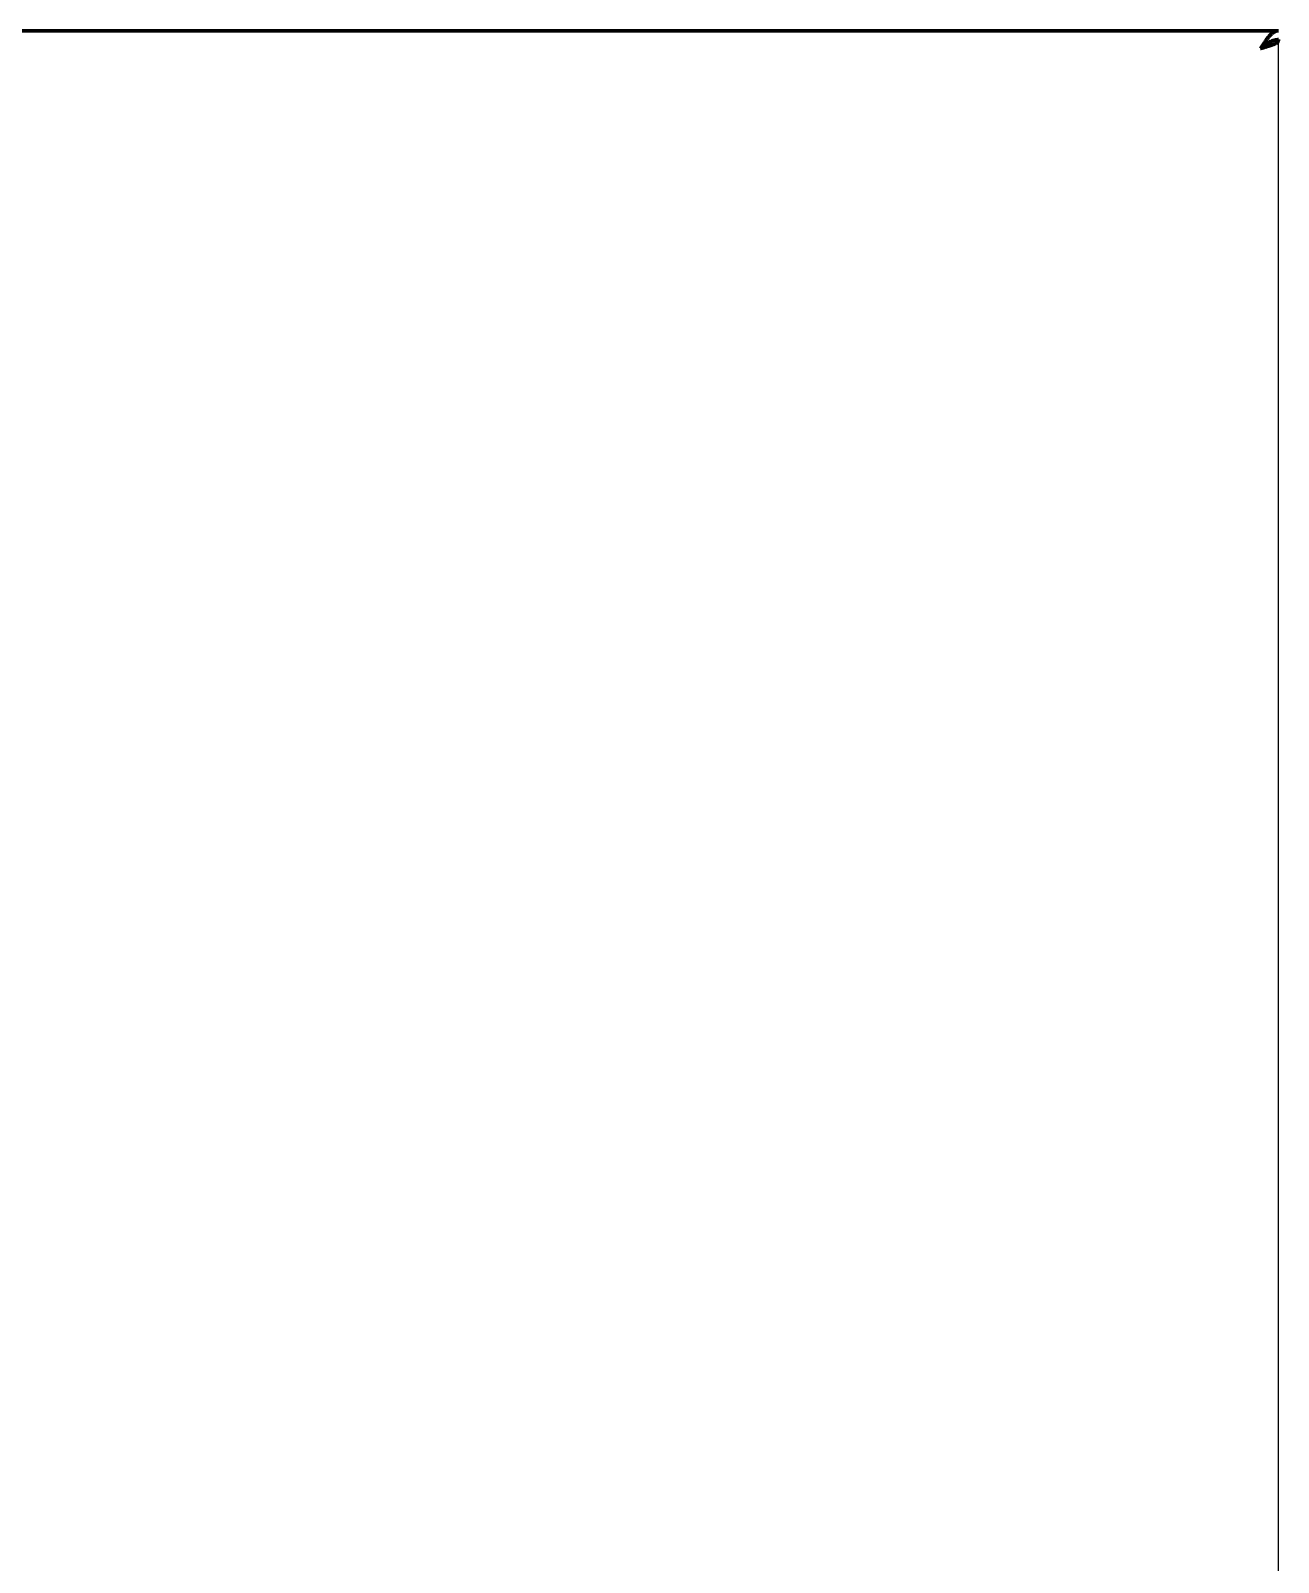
# Model space of a CAD drawing. Header units: inches. Extents: x -2898 to 7248, y 606 to 5598.
# Drawn here: x 3221 to 3361, y 2454 to 2625.9 of the extents above; entities that cross this region are included whole.
import ezdxf

# ---------------------------------------------------------------- set-up
doc = ezdxf.new("R2010")
doc.units = ezdxf.units.IN

msp = doc.modelspace()

# ---------------------------------------------------------------- linework, layer by layer
at = {"linetype": 'Continuous', "lineweight": 70}
for p, q in [((2811.05, 2625.84), (3361.05, 2625.84)), ((3360.05, 2625.94), (3360.05, 2625.84)), ((3361.05, 2624.74), (3360.74, 2624.74)), ((3361.05, 2624.75), (3361.05, 2624.86))]:
    msp.add_line(p, q, dxfattribs=at)
msp.add_line((3361.05, 2427.84), (3361.05, 2624.74))
for points in [[(3361.05, 2625.84), (3361.02, 2625.84), (3360.98, 2625.84), (3360.9, 2625.83), (3360.83, 2625.82), (3360.76, 2625.79), (3360.69, 2625.77), (3360.62, 2625.73), (3360.55, 2625.69), (3360.48, 2625.65), (3360.4, 2625.59), (3360.33, 2625.54), (3360.26, 2625.48), (3360.19, 2625.41), (3360.12, 2625.34), (3360.05, 2625.26), (3359.98, 2625.18), (3359.9, 2625.09), (3359.83, 2625), (3359.76, 2624.91), (3359.69, 2624.81), (3359.62, 2624.71), (3359.55, 2624.61), (3359.48, 2624.5), (3359.4, 2624.4), (3359.33, 2624.29), (3359.26, 2624.18), (3359.19, 2624.07), (3359.12, 2623.96), (3359.07, 2623.88), (3359.05, 2623.84)], [(3361.05, 2624.84), (3361.02, 2624.84), (3360.98, 2624.84), (3360.9, 2624.84), (3360.83, 2624.83), (3360.76, 2624.82), (3360.69, 2624.8), (3360.62, 2624.79), (3360.55, 2624.77), (3360.48, 2624.74), (3360.4, 2624.72), (3360.33, 2624.69), (3360.26, 2624.66), (3360.19, 2624.63), (3360.12, 2624.59), (3360.05, 2624.55), (3359.98, 2624.51), (3359.9, 2624.47), (3359.83, 2624.42), (3359.76, 2624.38), (3359.69, 2624.33), (3359.62, 2624.28), (3359.55, 2624.23), (3359.48, 2624.17), (3359.4, 2624.12), (3359.33, 2624.07), (3359.26, 2624.01), (3359.19, 2623.96), (3359.12, 2623.9), (3359.07, 2623.86), (3359.05, 2623.84)], [(3359.05, 2623.84), (3359.08, 2623.85), (3359.15, 2623.87), (3359.26, 2623.9), (3359.36, 2623.93), (3359.46, 2623.96), (3359.56, 2623.99), (3359.67, 2624.02), (3359.76, 2624.05), (3359.86, 2624.08), (3359.96, 2624.11), (3360.05, 2624.14), (3360.14, 2624.17), (3360.22, 2624.2), (3360.31, 2624.23), (3360.39, 2624.26), (3360.46, 2624.29), (3360.53, 2624.32), (3360.6, 2624.35), (3360.67, 2624.38), (3360.73, 2624.41), (3360.78, 2624.44), (3360.83, 2624.47), (3360.87, 2624.5), (3360.92, 2624.53), (3360.95, 2624.56), (3360.98, 2624.59), (3361, 2624.62), (3361.02, 2624.65), (3361.04, 2624.68), (3361.05, 2624.71), (3361.05, 2624.73), (3361.05, 2624.74)], [(3359.05, 2623.84), (3359.06, 2623.85), (3359.1, 2623.87), (3359.15, 2623.9), (3359.2, 2623.93), (3359.26, 2623.96), (3359.31, 2623.99), (3359.36, 2624.02), (3359.41, 2624.05), (3359.45, 2624.08), (3359.5, 2624.11), (3359.55, 2624.14), (3359.59, 2624.17), (3359.64, 2624.2), (3359.68, 2624.23), (3359.72, 2624.26), (3359.75, 2624.29), (3359.79, 2624.32), (3359.82, 2624.35), (3359.86, 2624.38), (3359.89, 2624.41), (3359.91, 2624.44), (3359.94, 2624.47), (3359.96, 2624.5), (3359.98, 2624.53), (3360, 2624.56), (3360.01, 2624.59), (3360.03, 2624.62), (3360.04, 2624.65), (3360.04, 2624.68), (3360.05, 2624.71), (3360.05, 2624.73), (3360.05, 2624.74)]]:
    msp.add_open_spline(points, degree=3, dxfattribs=at)

doc.saveas('drawing.dxf')
